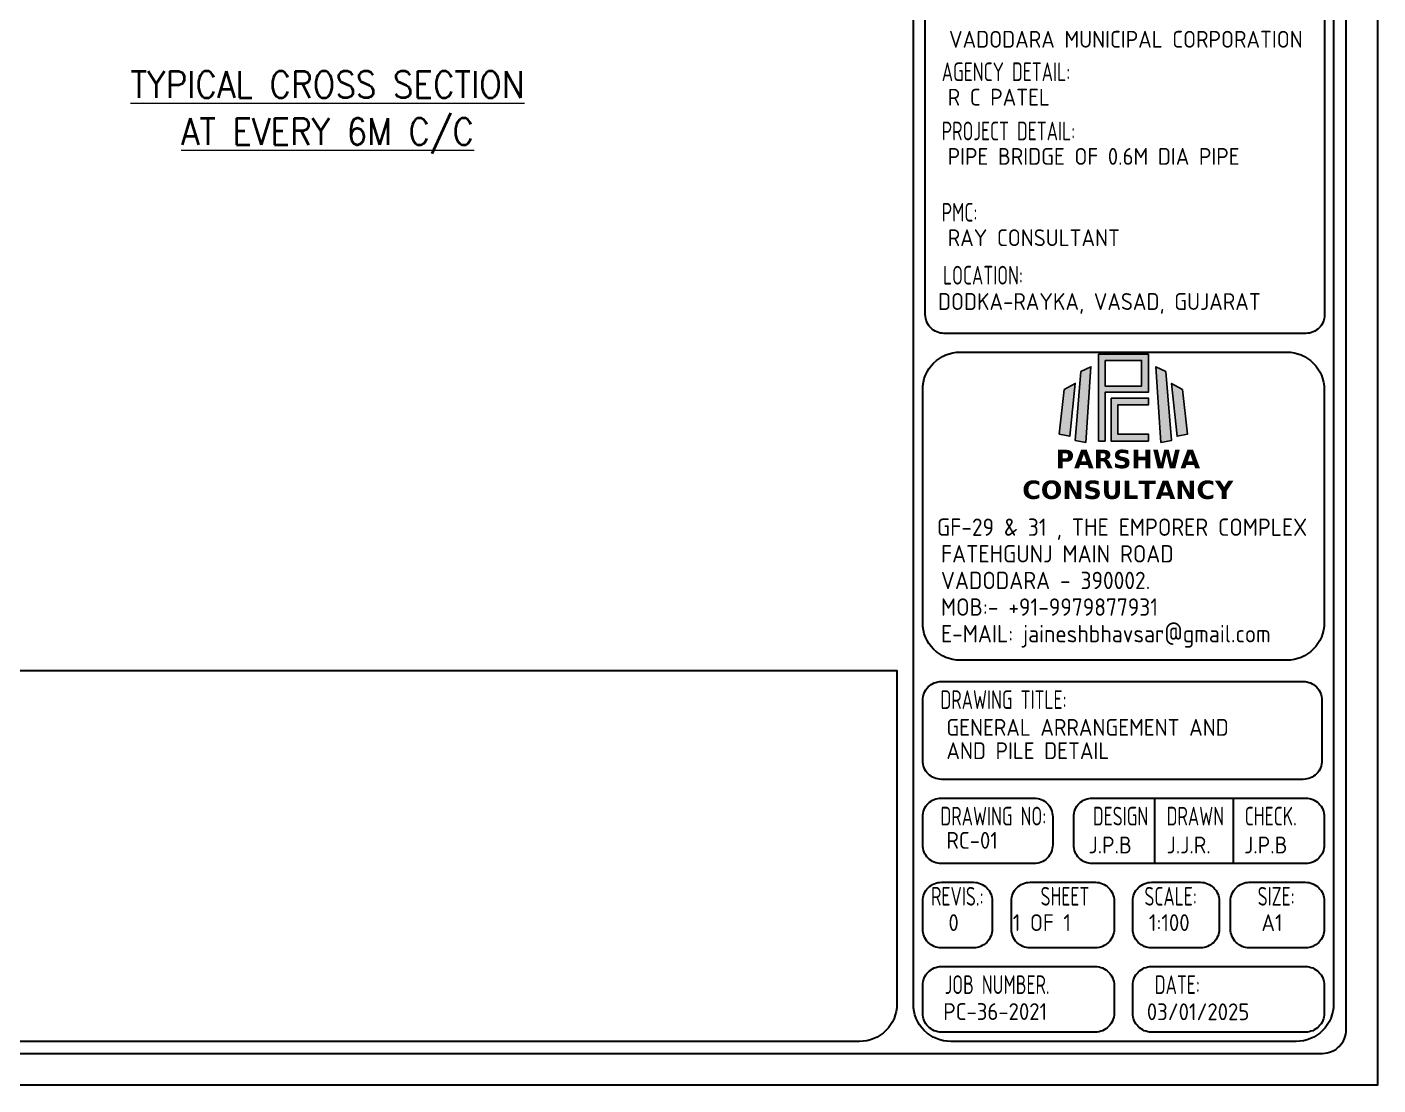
# Model space of a CAD drawing. Header units: millimetres. Extents: x 0 to 1124626, y -157535 to 82123.
# Drawn here: x 305692 to 318360, y 36490 to 46409 of the extents above; entities that cross this region are included whole.
import ezdxf
from ezdxf.enums import TextEntityAlignment as Align

# ---------------------------------------------------------------- set-up
doc = ezdxf.new("R2010")
doc.units = ezdxf.units.MM
doc.header["$MEASUREMENT"] = 0
doc.layers.add('rSHEET', color=2, linetype='Continuous', lineweight=30)
doc.layers.add('TITLE TEXT', color=50, linetype='Continuous', lineweight=18)
doc.styles.add('MtX_romans_shx', font='romans.shx')
doc.styles.add('TEXT3', font='geniso.shx')
doc.styles.add('TEXT3 0.75NA', font='geniso.shx', dxfattribs={"width": 0.75})

# ---------------------------------------------------------------- blocks, each defined once
blk = doc.blocks.new('Q')
at = {"linetype": 'Continuous', "ltscale": 0.5, "transparency": 33554687}
h = blk.add_hatch(color=152, dxfattribs=at)
h.dxf.hatch_style = 1
h.paths.add_polyline_path([(9.79, 19.18), (9.79, 9.76), (10.5, 9.76), (10.5, 15.05), (15.19, 15.05), (15.19, 19.18)])
h.paths.add_polyline_path([(10.5, 18.5), (10.5, 15.72), (14.45, 15.72), (14.45, 18.5)], flags=16)
h = blk.add_hatch(color=10, dxfattribs=at)
h.dxf.hatch_style = 1
h.paths.add_polyline_path([(7.87, 17.31), (7.27, 9.83), (8.41, 9.62), (8.96, 17.82)])
h.paths.add_polyline_path([(17.1, 17.31), (17.7, 9.83), (16.56, 9.62), (16.01, 17.82)])
h = blk.add_hatch(color=152, dxfattribs=at)
h.dxf.hatch_style = 1
h.paths.add_polyline_path([(6.07, 15.37), (5.53, 10.52), (6.67, 10.29), (7.27, 16.02)])
h.paths.add_polyline_path([(18.9, 15.37), (19.44, 10.52), (18.3, 10.29), (17.7, 16.02)])
h = blk.add_hatch(color=152, dxfattribs=at)
h.dxf.hatch_style = 1
h.paths.add_polyline_path([(11.15, 14.43), (11.15, 9.76), (15.19, 9.76), (15.19, 10.52), (11.87, 10.52), (11.87, 13.69), (15.19, 13.69), (15.19, 14.43)])
at = {"color": 152, "linetype": 'Continuous'}
for points in [[(9.79, 19.18), (9.79, 9.76), (10.5, 9.76), (10.5, 15.05), (15.19, 15.05), (15.19, 19.18), (9.79, 19.18)], [(10.5, 18.5), (10.5, 15.72), (14.45, 15.72), (14.45, 18.5), (10.5, 18.5)], [(6.07, 15.37), (5.53, 10.52), (6.67, 10.29), (7.27, 16.02), (6.07, 15.37)], [(18.9, 15.37), (19.44, 10.52), (18.3, 10.29), (17.7, 16.02), (18.9, 15.37)], [(11.15, 14.43), (11.15, 9.76), (15.19, 9.76), (15.19, 10.52), (11.87, 10.52), (11.87, 13.69), (15.19, 13.69), (15.19, 14.43), (11.15, 14.43)]]:
    blk.add_lwpolyline(points, dxfattribs=at)
at = {"color": 10, "linetype": 'Continuous'}
for points in [[(7.87, 17.31), (7.27, 9.83), (8.41, 9.62), (8.96, 17.82), (7.87, 17.31)], [(17.1, 17.31), (17.7, 9.83), (16.56, 9.62), (16.01, 17.82), (17.1, 17.31)]]:
    blk.add_lwpolyline(points, dxfattribs=at)
at = {"linetype": 'Continuous', "insert": (1.32, 8.82), "char_height": 2, "attachment_point": 1}
blk.add_mtext_dynamic_manual_height_columns('\\pxqc;{\\fVerdana|b1|i0|c0|p34;\\C152;PARSHWA\\PCONSULTANCY }', width=23.282, gutter_width=1, heights=[6.3], dxfattribs=at)

msp = doc.modelspace()

# ---------------------------------------------------------------- linework, layer by layer
at = {"layer": 'rSHEET'}
for p, q in [((316264.5245, 39180.1539), (316264.5245, 38565.2213)), ((317001.1906, 39180.1539), (317001.1906, 38565.2213))]:
    msp.add_line(p, q, dxfattribs=at)
msp.add_lwpolyline([(287154.7246, 36489.5481), (318360.4259, 36489.5481), (318360.4259, 58554.2079), (287154.7246, 58554.2079)], close=True, dxfattribs=at)
for points in [[(287674.8196, 36786.188), (317840.3308, 36786.188, 0.4142135624), (318063.2287, 37009.0859), (318063.2287, 58034.6701, 0.4142135624), (317840.3308, 58257.568), (287674.8196, 58257.568, 0.4142135624), (287451.9217, 58034.6701), (287451.9217, 37009.0859, 0.4142135624)], [(314003.6977, 51288.3288), (317943.678, 51288.3288), (317943.678, 37247.801, -0.4142135624), (317593.4575, 36897.5805), (314353.9182, 36897.5805, -0.4142135624), (314003.6977, 37247.801)], [(317685.0189, 43536.2752), (314290.8385, 43536.2752, -0.4142135624), (314115.7283, 43711.3854), (314115.7283, 46628.0954, -0.4142135624), (314290.8385, 46803.2056), (317685.0189, 46803.2056, -0.4142135624), (317860.1292, 46628.0954), (317860.1292, 43711.3854, -0.4142135624)], [(314441.4733, 43361.1649), (317505.9024, 43361.1649, -0.4142135624), (317856.1229, 43010.9445), (317856.1229, 40822.0665, -0.4142135624), (317505.9024, 40471.846), (314441.4733, 40471.846, -0.4142135624), (314091.2528, 40822.0665), (314091.2528, 43010.9445, -0.4142135624)], [(287632.449, 40374.6889), (313848.8474, 40374.6889), (313848.8474, 37247.801, -0.4142135624), (313498.627, 36897.5805), (287982.6695, 36897.5805, -0.4142135624), (287632.449, 37247.801)], [(317659.806, 39355.2642), (314266.363, 39355.2642, -0.4142135624), (314091.2528, 39530.3744), (314091.2528, 40097.2386, -0.4142135624), (314266.363, 40272.3488), (317659.806, 40272.3488, -0.4142135624), (317834.9162, 40097.2386), (317834.9162, 39530.3744, -0.4142135624)], [(315134.9871, 38565.2213), (314266.363, 38565.2213, -0.4142135624), (314091.2528, 38740.3316), (314091.2528, 39005.0437, -0.4142135624), (314266.363, 39180.1539), (315134.9871, 39180.1539, -0.4142135624), (315310.0974, 39005.0437), (315310.0974, 38740.3316, -0.4142135624)], [(317681.0126, 38565.2213), (315682.7371, 38565.2213, -0.4142135624), (315507.6269, 38740.3316), (315507.6269, 39005.0437, -0.4142135624), (315682.7371, 39180.1539), (317681.0126, 39180.1539, -0.4142135624), (317856.1229, 39005.0437), (317856.1229, 38740.3316, -0.4142135624)], [(314266.363, 38390.1111), (314567.6326, 38390.1111, -0.4142135624), (314742.7428, 38215.0009), (314742.7428, 37950.2887, -0.4142135624), (314567.6326, 37775.1785), (314266.363, 37775.1785, -0.4142135624), (314091.2528, 37950.2887), (314091.2528, 38215.0009, -0.4142135624)], [(315097.8558, 38390.1111), (315711.0225, 38390.1111, -0.4142135624), (315886.1327, 38215.0009), (315886.1327, 37950.2887, -0.4142135624), (315711.0225, 37775.1785), (315097.8558, 37775.1785, -0.4142135624), (314922.7456, 37950.2887), (314922.7456, 38215.0009, -0.4142135624)], [(316236.3532, 38390.1111), (316696.0176, 38390.1111, -0.4142135624), (316871.1278, 38215.0009), (316871.1278, 37950.2887, -0.4142135624), (316696.0176, 37775.1785), (316236.3532, 37775.1785, -0.4142135624), (316061.243, 37950.2887), (316061.243, 38215.0009, -0.4142135624)], [(317153.1877, 38390.1111), (317681.0126, 38390.1111, -0.4142135624), (317856.1229, 38215.0009), (317856.1229, 37950.2887, -0.4142135624), (317681.0126, 37775.1785), (317153.1877, 37775.1785, -0.4142135624), (316978.0774, 37950.2887), (316978.0774, 38215.0009, -0.4142135624)], [(315711.0225, 36985.1357), (314266.363, 36985.1357, -0.4142135624), (314091.2528, 37160.2459), (314091.2528, 37424.958, -0.4142135624), (314266.363, 37600.0683), (315711.0225, 37600.0683, -0.4142135624), (315886.1327, 37424.958), (315886.1327, 37160.2459, -0.4142135624)], [(317681.0126, 36985.1357), (316236.3532, 36985.1357, -0.4142135624), (316061.243, 37160.2459), (316061.243, 37424.958, -0.4142135624), (316236.3532, 37600.0683), (317681.0126, 37600.0683, -0.4142135624), (317856.1229, 37424.958), (317856.1229, 37160.2459, -0.4142135624)]]:
    msp.add_lwpolyline(points, format="xyb", close=True, dxfattribs=at)

# ---------------------------------------------------------------- block references
at = {"linetype": 'Continuous', "xscale": 86.49368993064677, "yscale": 86.49368993064677, "zscale": 86.49368993064677}
msp.add_blockref('Q', (314893.3288, 41682.4499), dxfattribs=at)

# ---------------------------------------------------------------- texts
at = {"layer": 'rSHEET', "style": 'TEXT3'}
for s, height, p in [('VADODARA MUNICIPAL CORPORATION', 157.599212, (314337.6908, 46215.2811)), ('R C PATEL', 157.59921, (314325.6083, 45672.2527)), ('PIPE BRIDGE OF 0.6M DIA PIPE', 157.599212, (314325.6083, 45116.944)), ('RAY CONSULTANT', 157.599212, (314325.6083, 44354.6554)), ('DODKA-RAYKA, VASAD, GUJARAT', 157.599212, (314234.4798, 43756.3866)), ('GENERAL ARRANGEMENT AND ', 157.599212, (314313.2153, 39763.5555)), ('AND PILE DETAIL', 157.599212, (314313.2153, 39544.9286)), ('RC-01', 157.59921, (314313.2153, 38704.1274)), ('J.P.B', 157.59921, (315646.0459, 38660.7662)), ('J.J.R.', 157.59921, (316378.4807, 38660.7662)), ('J.P.B', 157.59921, (317105.3027, 38660.7662)), ('0', 157.5992, (314332.2797, 37932.9609)), ('1 OF 1', 157.59921, (314935.8586, 37932.9609)), ('1:100', 157.59921, (316212.3699, 37932.9609)), ('A1', 157.59921, (317267.3507, 37932.9609)), ('PC-36-2021', 157.59921, (314283.664, 37099.0053)), ('03/01/2025', 157.59921, (316192.5422, 37096.8586))]:
    msp.add_text(s, height=height, dxfattribs=at).set_placement(p)
at = {"layer": 'rSHEET', "style": 'TEXT3 0.75NA', "width": 0.75}
for s, height, p in [('AGENCY DETAIL:', 175.110236, (314269.8206, 45902.03)), ('PROJECT DETAIL:', 175.110236, (314269.8206, 45346.7213)), ('PMC: ', 175.11024, (314269.8206, 44584.4327)), ('LOCATION:', 175.11024, (314281.9031, 43994.5147)), ('DRAWING TITLE:', 175.110236, (314257.4277, 40014.9368)), ('DRAWING NO:', 175.110236, (314257.4277, 38922.7419)), ('DESIGN', 175.11024, (315686.5935, 38922.7419)), ('DRAWN', 175.11024, (316378.6131, 38922.7419)), ('CHECK.', 175.11024, (317110.8146, 38922.7419)), ('REVIS.:', 175.11024, (314169.7085, 38171.2233)), ('SHEET', 175.11024, (315196.3237, 38171.2233)), ('SCALE:', 175.11024, (316170.4923, 38171.2233)), ('SIZE:', 175.11024, (317232.0001, 38171.2233)), ('JOB NUMBER.', 175.110236, (314297.0073, 37342.6562)), ('DATE:', 175.11024, (316266.9975, 37342.6562))]:
    msp.add_text(s, height=height, dxfattribs=at).set_placement(p)
at = {"layer": 'rSHEET', "lineweight": 13, "style": 'TEXT3'}
for s, p in [('GF-29 & 31 , THE EMPORER COMPLEX', (314224.6198, 41638.0718)), ('FATEHGUNJ MAIN ROAD', (314262.0608, 41388.4385)), ('VADODARA - 390002.', (314262.0608, 41138.8051)), ('MOB:- +91-9979877931', (314262.0608, 40889.1717)), ('E-MAIL: jaineshbhavsar@gmail.com', (314262.0608, 40639.5384))]:
    msp.add_text(s, height=162.632931, dxfattribs=at).set_placement(p)
at = {"layer": 'TITLE TEXT', "color": 1, "ltscale": 20, "style": 'MtX_romans_shx', "width": 0.9}
for s, p in [('%%UTYPICAL CROSS SECTION', (308510.123, 45744.5474)), ('%%UAT EVERY 6M C/C', (308510.123, 45303.886))]:
    msp.add_text(s, height=250, dxfattribs=at).set_placement(p, align=Align.CENTER)

doc.saveas('drawing.dxf')
